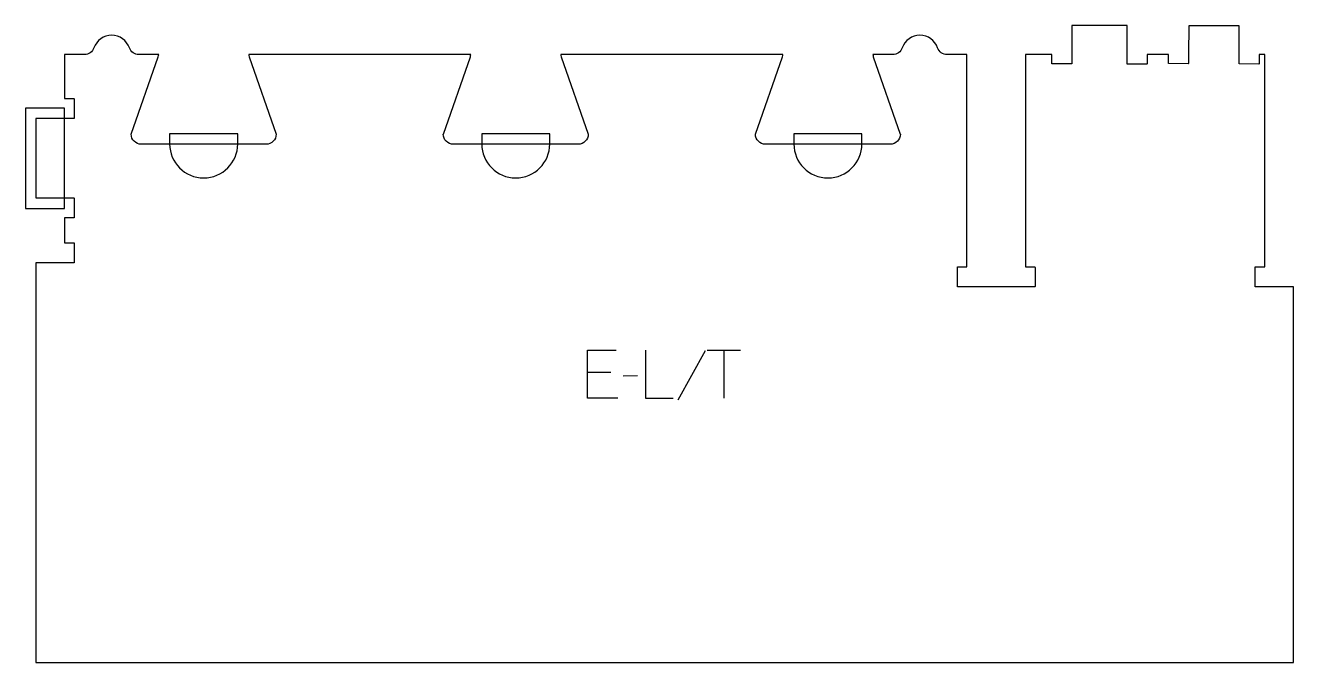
# Model space of a CAD drawing. Extents: x -6 to 786, y 0 to 398.
import ezdxf

# ---------------------------------------------------------------- set-up
doc = ezdxf.new("R2010")
doc.units = 0
for name, color, linetype in [('1_ANYTOOL_1MMDEEP_LABELS_S', 2, 'CONTINUOUS'), ('4_ANYTOOL_CUTTHROUGH_OUTSI', 5, 'CONTINUOUS'), ('5_ANYTOOL_HALF_MILL_9MM_IN', 3, 'CONTINUOUS')]:
    doc.layers.add(name, color=color, linetype=linetype)

msp = doc.modelspace()

# ---------------------------------------------------------------- linework, layer by layer
at = {"layer": '1_ANYTOOL_1MMDEEP_LABELS_S'}
for p, q in [((418.078993, 194.529564), (400.893279, 163.758136)), ((419.364708, 195.000993), (440.107565, 195.000993)), ((429.607565, 195.000993), (429.607565, 165.000993)), ((359.193279, 181.072421), (344.536136, 181.072421)), ((375.693279, 178.886707), (366.907565, 178.800993))]:
    msp.add_line(p, q, dxfattribs=at)
for points in [[(363.478993, 165.000993), (344.536136, 165.000993), (344.536136, 195.000993), (362.364708, 195.000993)], [(380.836136, 195.000993), (380.836136, 165.000993), (397.936136, 165.000993)]]:
    msp.add_lwpolyline(points, dxfattribs=at)
at = {"layer": '4_ANYTOOL_CUTTHROUGH_OUTSI'}
msp.add_lwpolyline([(617.999892, 379.499993), (618.000346, 246.92004), (623.750347, 246.92004, -0.414214), (624.000347, 246.67004), (624.000347, 234.67004, -0.414214), (623.750347, 234.42004), (575.750347, 234.42004, -0.414214), (575.500347, 234.67004), (575.500347, 246.67004, -0.414214), (575.750347, 246.92004), (581.500348, 246.92004), (581.500725, 379.467637), (569.09656, 379.499993, -0.317837), (563.20433, 383.66666, 0.707107), (541.048317, 383.66666, -0.317837), (535.155761, 379.499993), (522.756865, 379.499993, 0.06141), (522.991775, 378.105123), (539.887308, 329.832581, -0.084368), (539.901344, 329.749993, -0.414214), (533.651344, 323.499993), (455.651344, 323.499993, -0.414214), (449.401344, 329.749993, -0.084368), (449.415379, 329.832581), (466.314492, 378.116188, 0.0608), (466.545823, 379.499993), (327.854952, 379.499993, 0.06141), (328.089863, 378.105123), (344.985396, 329.832581, -0.084368), (344.999431, 329.749993, -0.414214), (338.749431, 323.499993), (260.749431, 323.499993, -0.414214), (254.499431, 329.749993, -0.084368), (254.513467, 329.832581), (271.41258, 378.116188, 0.0608), (271.64391, 379.499993), (132.954952, 379.499993, 0.06141), (133.189863, 378.105123), (150.085396, 329.832581, -0.084368), (150.099431, 329.749993, -0.414214), (143.849431, 323.499993), (65.849431, 323.499993, -0.414214), (59.599431, 329.749993, -0.084368), (59.613467, 329.832581), (76.51258, 378.116188, 0.0608), (76.74391, 379.499993), (64.344994, 379.499993, -0.317837), (58.452438, 383.66666, 0.707107), (36.296425, 383.66666, -0.317837), (30.403869, 379.499993), (17.999436, 379.499993), (17.999995, 352.000001), (23.75, 352.000001, -0.414214), (24, 351.750001), (24, 339.750001, -0.414214), (23.75, 339.500001), (0, 339.500001), (0, 290.000001), (23.75, 290.000001, -0.414214), (24, 289.750001), (24, 277.750001, -0.414214), (23.75, 277.500001), (18.000005, 277.500001), (18.000341, 262), (23.750347, 262, -0.414214), (24.000347, 261.75), (24.000347, 249.75, -0.414214), (23.750347, 249.5), (0.000347, 249.5), (0.000347, 0), (785.500347, 0), (785.500347, 234.5), (761.750347, 234.5, -0.414214), (761.500347, 234.75), (761.500347, 246.75, -0.414214), (761.750347, 247), (767.500347, 247), (767.500347, 379.499993), (763.999847, 379.499993), (763.984855, 373.824999, -0.414204), (763.734204, 373.575661), (751.734244, 373.606963, -0.414214), (751.484897, 373.857614), (751.500548, 379.857592), (751.546012, 397.374728), (719.957064, 397.374728), (719.911751, 379.749331), (719.8961, 374.01279, -0.414178), (719.645449, 373.763473), (707.645489, 373.794775, -0.414253), (707.396142, 374.04546), (707.411106, 379.499993), (694.000264, 379.499993), (693.985263, 373.749361, -0.414214), (693.734612, 373.500014), (681.734653, 373.531316, -0.414214), (681.485306, 373.781968), (681.547259, 397.532352), (647.047459, 397.686626), (646.985508, 373.937173, -0.414214), (646.734857, 373.687826), (634.734898, 373.719128, -0.414214), (634.485551, 373.969779), (634.499976, 379.499993)], format="xyb", close=True, dxfattribs=at)
at = {"layer": '5_ANYTOOL_HALF_MILL_9MM_IN'}
msp.add_lwpolyline([(18, 289.500001), (18, 340.000001), (18, 346.000001), (-0.24, 346.000001), (-6.5, 346.000001), (-6.5, 283.500001), (-0.24, 283.500001), (18, 283.500001)], close=True, dxfattribs=at)
for points in [[(83.599431, 323.749993, 1), (126.099431, 323.749993), (126.099431, 329.999993), (83.599431, 329.999993)], [(278.499431, 323.749993, 1), (320.999431, 323.749993), (320.999431, 329.999993), (278.499431, 329.999993)], [(473.401344, 323.749993, 1), (515.901344, 323.749993), (515.901344, 329.999993), (473.401344, 329.999993)]]:
    msp.add_lwpolyline(points, format="xyb", close=True, dxfattribs=at)

doc.saveas('drawing.dxf')
